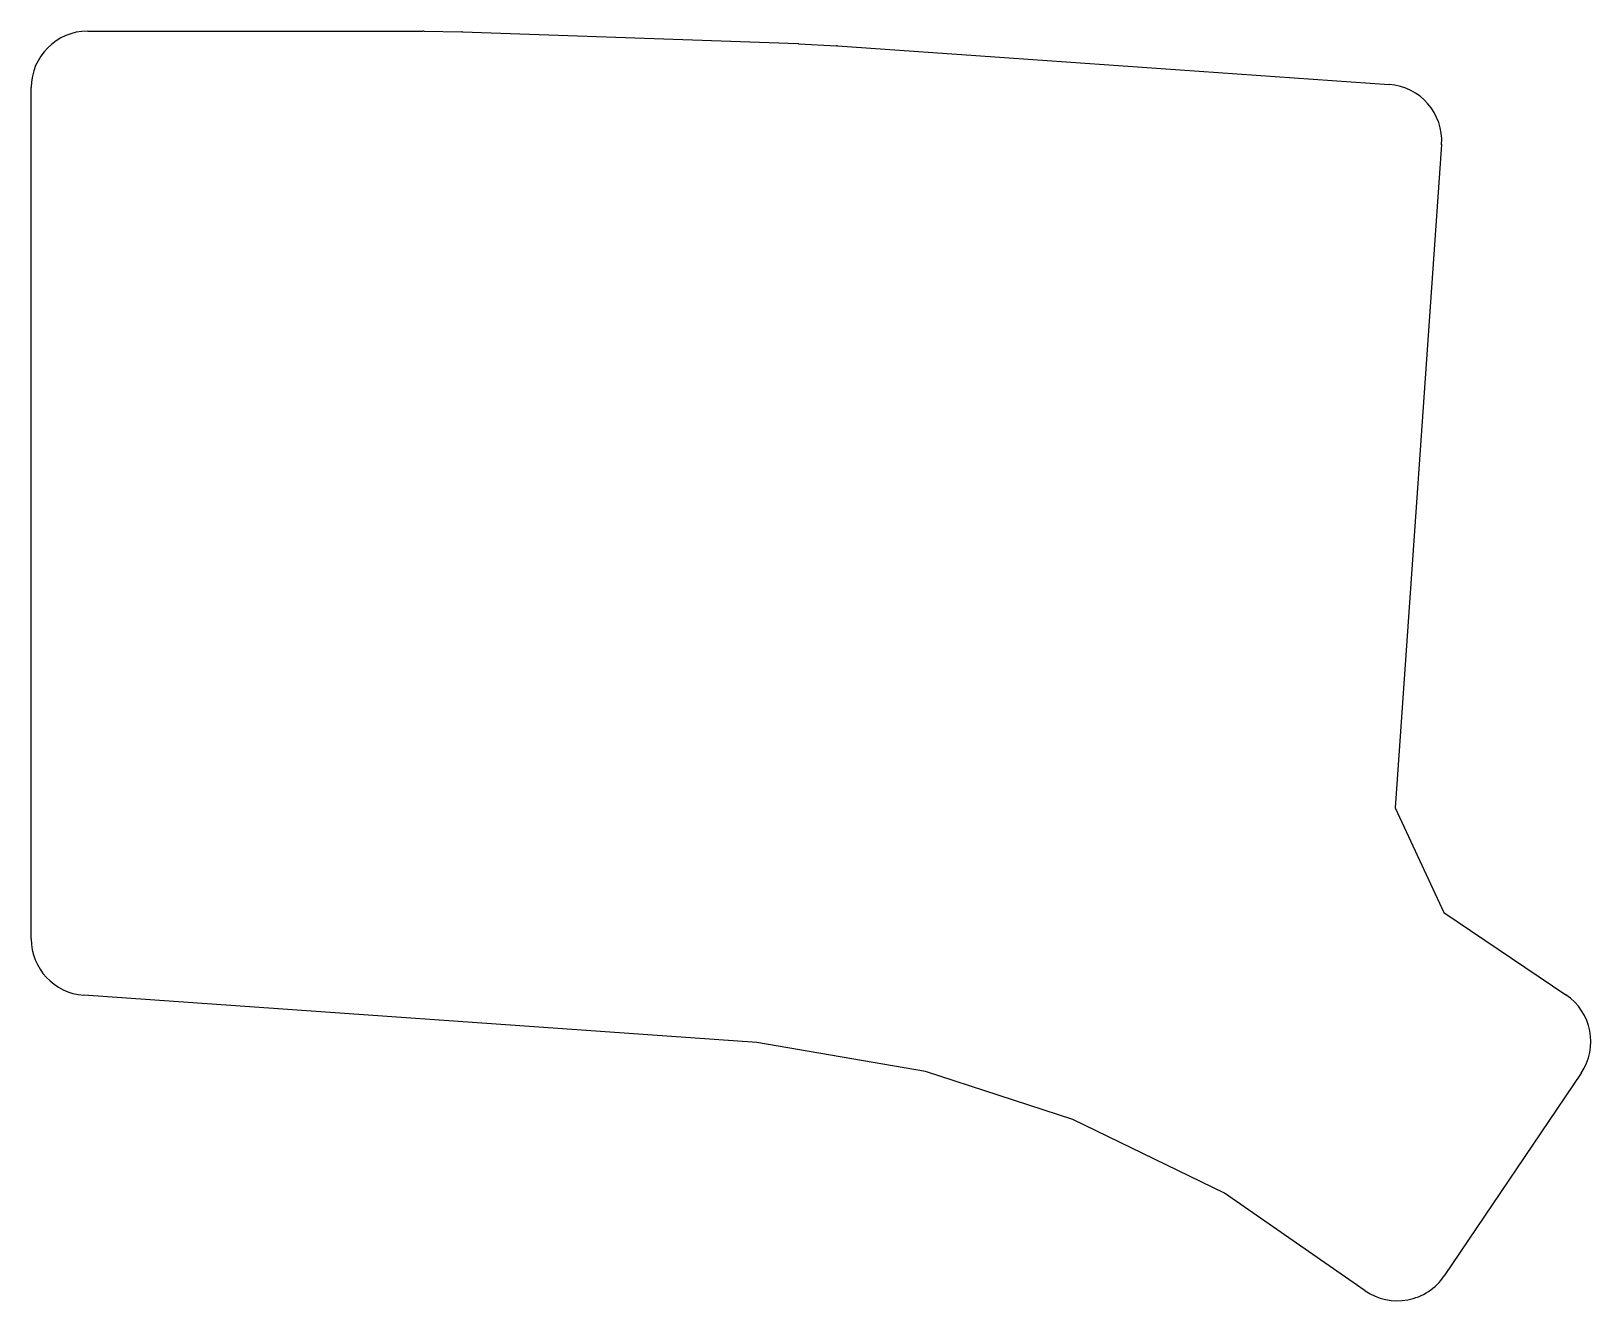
# Model space of a CAD drawing. Header units: millimetres. Extents: x 35 to 209, y -199 to -58.
import ezdxf

# ---------------------------------------------------------------- set-up
doc = ezdxf.new("R2010")
doc.units = ezdxf.units.MM

msp = doc.modelspace()

# ---------------------------------------------------------------- linework, layer by layer
at = {"linetype": 'CONTINUOUS'}
for p, q in [((40.9, -57.8), (78.3, -57.8)), ((78.43, -57.8), (82.63, -57.89)), ((82.72, -57.89), (120.1, -59.19)), ((120.23, -59.2), (124.43, -59.43)), ((124.52, -59.44), (143.67, -60.78)), ((143.67, -60.78), (186.07, -63.74)), ((34.6, -159.1), (34.6, -64.1)), ((191.91, -70.46), (186.74, -144.46)), ((186.74, -144.46), (192.15, -156.14)), ((192.15, -156.14), (205.78, -165.34)), ((115.52, -170.68), (40.46, -165.38)), ((134.34, -173.91), (115.52, -170.68)), ((150.8, -179.26), (134.34, -173.91)), ((207.48, -174.08), (192.22, -196.72)), ((167.7, -187.47), (150.8, -179.26)), ((183.4, -198.37), (167.7, -187.47))]:
    msp.add_line(p, q, dxfattribs=at)
for centre, start, end in [((40.9, -64.1), 90, 180), ((78.3, -64.1), 88.845, 90), ((82.5, -64.18), 88, 88.845), ((119.88, -65.49), 86.845, 88), ((124.08, -65.72), 86, 86.845), ((185.63, -70.03), 356, 446), ((40.9, -159.1), 180, 265.9632), ((202.26, -170.56), 326, 416), ((186.99, -193.19), 235.2448, 326)]:
    msp.add_arc(centre, 6.3, start, end, dxfattribs=at)

doc.saveas('drawing.dxf')
